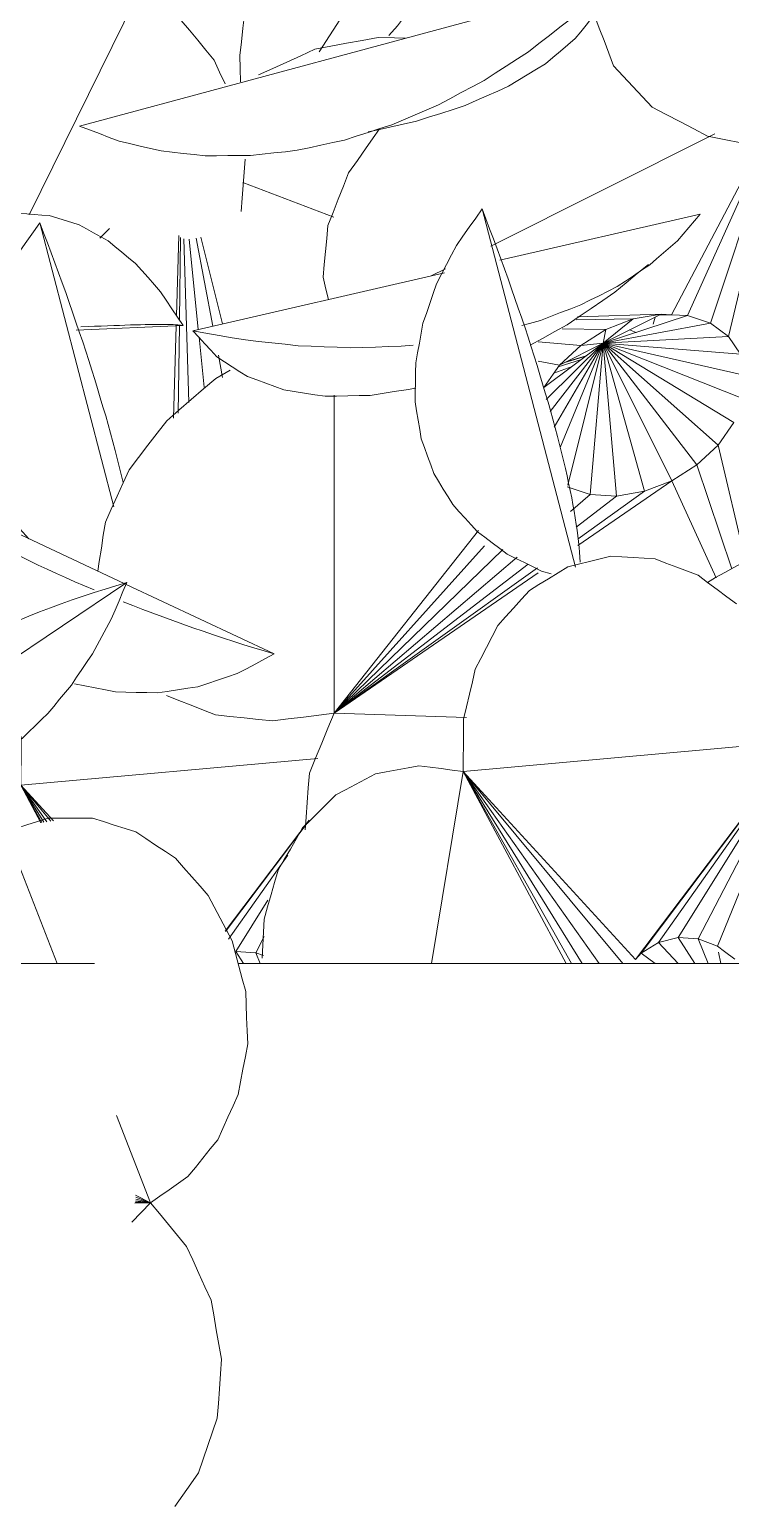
# Model space of a CAD drawing. Header units: metres. Extents: x -18.34 to -13.25, y -25.49 to -16.26.
# Drawn here: x -17.6024 to -17.5375, y -16.9615 to -16.8247 of the extents above; entities that cross this region are included whole.
import ezdxf

# ---------------------------------------------------------------- set-up
doc = ezdxf.new("R2010")
doc.units = ezdxf.units.M
for name, color, linetype, lineweight in [('Importações nas famílias', 7, 'Continuous', 5), ('Quadro estrutural', 7, 'Continuous', 5), ('Vegetação', 7, 'Continuous', 5)]:
    doc.layers.add(name, color=color, linetype=linetype, lineweight=lineweight)

# ---------------------------------------------------------------- blocks, each defined once
blk = doc.blocks.new('Planta_pergolado_12200 - plantas pergolado_skp_Component_12-V500-Pavimento 02 - Executivo')
at = {"layer": 'Importações nas famílias', "color": 9}
blk.add_line((-0.1016, 0.05079), (-0.09473, 0.02448), dxfattribs=at)
at = {"layer": 'Importações nas famílias', "color": 9, "flags": 128}
for points in [[(-0.10397, 0.04741), (-0.10338, 0.04826), (-0.10278, 0.0491), (-0.10219, 0.04995), (-0.1016, 0.05079)], [(-0.1016, 0.05079), (-0.10125, 0.04986), (-0.10089, 0.04894), (-0.10054, 0.04801), (-0.10019, 0.04708)], [(-0.10581, 0.04386), (-0.10535, 0.04475), (-0.10489, 0.04564), (-0.10443, 0.04653), (-0.10397, 0.04741)], [(-0.10019, 0.04708), (-0.09986, 0.04616), (-0.09952, 0.04524), (-0.09919, 0.04432), (-0.09886, 0.0434)], [(-0.10708, 0.0402), (-0.10676, 0.04111), (-0.10644, 0.04203), (-0.10613, 0.04294), (-0.10581, 0.04386)], [(-0.09886, 0.0434), (-0.09855, 0.0425), (-0.09824, 0.04159), (-0.09793, 0.04069), (-0.09762, 0.03978)], [(-0.10775, 0.03653), (-0.10758, 0.03745), (-0.10741, 0.03837), (-0.10724, 0.03928), (-0.10708, 0.0402)], [(-0.09762, 0.03978), (-0.09734, 0.0389), (-0.09706, 0.03803), (-0.09678, 0.03715), (-0.09649, 0.03627)], [(-0.1078, 0.03293), (-0.10778, 0.03383), (-0.10777, 0.03473), (-0.10776, 0.03563), (-0.10775, 0.03653)], [(-0.09649, 0.03627), (-0.09624, 0.03543), (-0.09599, 0.03458), (-0.09574, 0.03374), (-0.09549, 0.0329)], [(-0.10723, 0.02949), (-0.10737, 0.03035), (-0.10751, 0.03121), (-0.10766, 0.03207), (-0.1078, 0.03293)], [(-0.09549, 0.0329), (-0.09527, 0.0321), (-0.09505, 0.0313), (-0.09483, 0.03051), (-0.09461, 0.02971)], [(-0.10606, 0.02629), (-0.10635, 0.02709), (-0.10665, 0.02789), (-0.10694, 0.02869), (-0.10723, 0.02949)], [(-0.09461, 0.02971), (-0.09443, 0.02897), (-0.09424, 0.02822), (-0.09406, 0.02748), (-0.09388, 0.02674)], [(-0.10431, 0.0234), (-0.10475, 0.02412), (-0.10519, 0.02484), (-0.10562, 0.02557), (-0.10606, 0.02629)], [(-0.10261, 0.02152), (-0.10317, 0.02214), (-0.10374, 0.02277), (-0.10431, 0.0234)]]:
    blk.add_lwpolyline(points, dxfattribs=at)
blk = doc.blocks.new('Planta_pergolado_12200 - plantas pergolado_skp_Component_17-V501-Pavimento 02 - Executivo')
at = {"layer": 'Importações nas famílias', "color": 9}
for p, q in [((-0.07582, 0.00117), (-0.10334, -0.00131)), ((-0.10401, -0.00536), (-0.10334, -0.00131)), ((-0.10122, -0.00474), (-0.10334, -0.00131)), ((-0.10334, -0.00131), (-0.1014, -0.00476)), ((-0.10095, -0.00469), (-0.10334, -0.00131)), ((-0.10058, -0.00464), (-0.10334, -0.00131)), ((-0.10033, -0.0046), (-0.10334, -0.00131)), ((-0.10334, -0.00131), (-0.10149, -0.00478)), ((-0.07665, -0.00455), (-0.08441, -0.01481)), ((-0.07665, -0.00458), (-0.08439, -0.01487)), ((-0.07862, -0.00778), (-0.08412, -0.01557)), ((-0.08047, -0.01195), (-0.08344, -0.0167)), ((-0.0808, -0.01531), (-0.08158, -0.01682)), ((-0.08158, -0.01682), (-0.08344, -0.0167)), ((-0.08344, -0.0167), (-0.08272, -0.01783)), ((-0.08087, -0.01709), (-0.08158, -0.01682)), ((-0.08158, -0.01682), (-0.08117, -0.01783))]:
    blk.add_line(p, q, dxfattribs=at)
at = {"layer": 'Importações nas famílias', "color": 9, "flags": 128}
for points in [[(-0.10332, 0.00321), (-0.10332, 0.00232), (-0.10333, 0.00111), (-0.10334, -0.0001), (-0.10334, -0.00131)], [(-0.10334, -0.00131), (-0.10437, -0.00118), (-0.1054, -0.00105), (-0.10552, -0.00104)]]:
    blk.add_lwpolyline(points, dxfattribs=at)
blk = doc.blocks.new('Planta_pergolado_12200 - plantas pergolado_skp_Component_16-V502-Pavimento 02 - Executivo')
for name in ['Planta_pergolado_12200 - plantas pergolado_skp_Component_12-V500-Pavimento 02 - Executivo', 'Planta_pergolado_12200 - plantas pergolado_skp_Component_17-V501-Pavimento 02 - Executivo']:
    blk.add_blockref(name, (0, 0))
blk = doc.blocks.new('Planta_pergolado_12200 - plantas pergolado_skp_Component_12-V514-Pavimento 02 - Executivo')
at = {"layer": 'Importações nas famílias', "color": 9}
for p, q in [((-0.09352, 0.01748), (-0.11023, 0.00623)), ((-0.11339, 0.00908), (-0.11264, 0.00955)), ((-0.10572, 0.00113), (-0.10639, 0.00074))]:
    blk.add_line(p, q, dxfattribs=at)
at = {"layer": 'Importações nas famílias', "color": 9, "flags": 128}
for points in [[(-0.09759, 0.01622), (-0.09657, 0.01654), (-0.09555, 0.01685), (-0.09454, 0.01717), (-0.09352, 0.01748)], [(-0.09352, 0.01748), (-0.09389, 0.01663), (-0.09425, 0.01577), (-0.09462, 0.01492), (-0.09499, 0.01407)], [(-0.10162, 0.01477), (-0.10061, 0.01513), (-0.0996, 0.01549), (-0.0986, 0.01586), (-0.09759, 0.01622)], [(-0.10554, 0.01314), (-0.10456, 0.01355), (-0.10358, 0.01395), (-0.1026, 0.01436), (-0.10162, 0.01477)], [(-0.09499, 0.01407), (-0.09542, 0.01327), (-0.09585, 0.01247), (-0.09628, 0.01168), (-0.09671, 0.01088)], [(-0.10924, 0.01139), (-0.10831, 0.01183), (-0.10739, 0.01227), (-0.10646, 0.0127), (-0.10554, 0.01314)], [(-0.11264, 0.00955), (-0.11179, 0.01001), (-0.11094, 0.01047), (-0.11009, 0.01093), (-0.10924, 0.01139)], [(-0.09671, 0.01088), (-0.0972, 0.01015), (-0.09769, 0.00942), (-0.09818, 0.00869), (-0.09867, 0.00797)], [(-0.09867, 0.00797), (-0.09922, 0.00731), (-0.09976, 0.00666), (-0.1003, 0.006), (-0.10084, 0.00535)], [(-0.10084, 0.00535), (-0.10143, 0.00478), (-0.10202, 0.00421), (-0.10261, 0.00364), (-0.1032, 0.00306)], [(-0.1032, 0.00306), (-0.10383, 0.00258), (-0.10446, 0.0021), (-0.10509, 0.00162), (-0.10572, 0.00113)]]:
    blk.add_lwpolyline(points, dxfattribs=at)
blk = doc.blocks.new('Planta_pergolado_12200 - plantas pergolado_skp_Component_17-V515-Pavimento 02 - Executivo')
at = {"layer": 'Importações nas famílias', "color": 9}
for p, q in [((-0.10474, -0.0056), (-0.09997, -0.01783)), ((-0.09449, -0.03189), (-0.09134, -0.03998)), ((-0.09272, -0.03928), (-0.09134, -0.03998)), ((-0.0927, -0.03947), (-0.09134, -0.03998)), ((-0.09134, -0.03998), (-0.0927, -0.03965)), ((-0.09306, -0.04178), (-0.09134, -0.03998)), ((-0.09134, -0.03998), (-0.09278, -0.04001)), ((-0.09275, -0.03998), (-0.09134, -0.03998)), ((-0.09272, -0.03991), (-0.09134, -0.03998)), ((-0.09134, -0.03998), (-0.09271, -0.0398))]:
    blk.add_line(p, q, dxfattribs=at)
at = {"layer": 'Importações nas famílias', "color": 9, "flags": 128}
for points in [[(-0.10082, -0.00435), (-0.1018, -0.00466), (-0.10278, -0.00497), (-0.10376, -0.00528), (-0.10474, -0.0056)], [(-0.09671, -0.00436), (-0.09773, -0.00436), (-0.09876, -0.00436), (-0.09979, -0.00435), (-0.10082, -0.00435)], [(-0.09269, -0.00563), (-0.09369, -0.00532), (-0.0947, -0.005), (-0.0957, -0.00468), (-0.09671, -0.00436)], [(-0.08903, -0.00807), (-0.08994, -0.00746), (-0.09086, -0.00685), (-0.09177, -0.00624), (-0.09269, -0.00563)], [(-0.08599, -0.01151), (-0.08675, -0.01065), (-0.08751, -0.00979), (-0.08827, -0.00893), (-0.08903, -0.00807)], [(-0.08377, -0.01572), (-0.08433, -0.01467), (-0.08488, -0.01361), (-0.08544, -0.01256), (-0.08599, -0.01151)], [(-0.08252, -0.02041), (-0.08283, -0.01924), (-0.08315, -0.01806), (-0.08346, -0.01689), (-0.08377, -0.01572)], [(-0.08233, -0.02526), (-0.08238, -0.02405), (-0.08243, -0.02283), (-0.08248, -0.02162), (-0.08252, -0.02041)], [(-0.08321, -0.02994), (-0.08299, -0.02877), (-0.08277, -0.0276), (-0.08255, -0.02643), (-0.08233, -0.02526)], [(-0.0851, -0.03414), (-0.08463, -0.03309), (-0.08416, -0.03204), (-0.08369, -0.03099), (-0.08321, -0.02994)], [(-0.08787, -0.03756), (-0.08718, -0.03671), (-0.08649, -0.03585), (-0.0858, -0.03499), (-0.0851, -0.03414)], [(-0.09134, -0.03998), (-0.09047, -0.03937), (-0.08961, -0.03877), (-0.08874, -0.03817), (-0.08787, -0.03756)], [(-0.08799, -0.04404), (-0.08883, -0.04302), (-0.08966, -0.04201), (-0.0905, -0.04099), (-0.09134, -0.03998)], [(-0.08573, -0.04901), (-0.08629, -0.04777), (-0.08686, -0.04652), (-0.08742, -0.04528), (-0.08799, -0.04404)], [(-0.08475, -0.05447), (-0.085, -0.0531), (-0.08524, -0.05174), (-0.08548, -0.05037), (-0.08573, -0.04901)], [(-0.08515, -0.05995), (-0.08505, -0.05858), (-0.08495, -0.05721), (-0.08485, -0.05584), (-0.08475, -0.05447)], [(-0.08688, -0.06499), (-0.08645, -0.06373), (-0.08601, -0.06247), (-0.08558, -0.06121), (-0.08515, -0.05995)], [(-0.08907, -0.06811), (-0.08834, -0.06707), (-0.08761, -0.06603), (-0.08688, -0.06499)]]:
    blk.add_lwpolyline(points, dxfattribs=at)
blk = doc.blocks.new('Planta_pergolado_12200 - plantas pergolado_skp_Component_16-V516-Pavimento 02 - Executivo')
for name in ['Planta_pergolado_12200 - plantas pergolado_skp_Component_12-V514-Pavimento 02 - Executivo', 'Planta_pergolado_12200 - plantas pergolado_skp_Component_17-V515-Pavimento 02 - Executivo']:
    blk.add_blockref(name, (0, 0))
blk = doc.blocks.new('Planta_pergolado_12200 - plantas pergolado_skp_Component_12-V522-Pavimento 02 - Executivo')
at = {"layer": 'Importações nas famílias', "color": 9}
for p, q in [((-0.11709, 0.02833), (-0.09372, 0.01735)), ((-0.0936, 0.01729), (-0.07989, 0.01085))]:
    blk.add_line(p, q, dxfattribs=at)
at = {"layer": 'Importações nas famílias', "color": 9, "flags": 128}
for points in [[(-0.11575, 0.02427), (-0.11608, 0.02528), (-0.11642, 0.0263), (-0.11676, 0.02731), (-0.11709, 0.02833)], [(-0.11709, 0.02833), (-0.11664, 0.02796), (-0.11619, 0.0276), (-0.11574, 0.02724), (-0.11529, 0.02687)], [(-0.11529, 0.02687), (-0.11476, 0.0265), (-0.11423, 0.02612), (-0.11369, 0.02574), (-0.11316, 0.02536)], [(-0.11316, 0.02536), (-0.11254, 0.02497), (-0.11193, 0.02459), (-0.11132, 0.0242), (-0.11071, 0.02381)], [(-0.11387, 0.02046), (-0.11434, 0.02141), (-0.11481, 0.02236), (-0.11528, 0.02332), (-0.11575, 0.02427)], [(-0.11071, 0.02381), (-0.11002, 0.02342), (-0.10934, 0.02302), (-0.10865, 0.02263), (-0.10797, 0.02224)], [(-0.10797, 0.02224), (-0.10722, 0.02184), (-0.10647, 0.02144), (-0.10572, 0.02105), (-0.10497, 0.02065)], [(-0.10497, 0.02065), (-0.10417, 0.02026), (-0.10336, 0.01987), (-0.10256, 0.01948), (-0.10175, 0.01908)], [(-0.11149, 0.017), (-0.11209, 0.01787), (-0.11268, 0.01873), (-0.11327, 0.0196), (-0.11387, 0.02046)], [(-0.10175, 0.01908), (-0.1009, 0.0187), (-0.10005, 0.01831), (-0.0992, 0.01793), (-0.09835, 0.01754)], [(-0.10869, 0.01397), (-0.10939, 0.01473), (-0.11009, 0.01548), (-0.11079, 0.01624), (-0.11149, 0.017)], [(-0.09835, 0.01754), (-0.09746, 0.01717), (-0.09657, 0.0168)], [(-0.09388, 0.01569), (-0.09296, 0.01533), (-0.09205, 0.01497), (-0.09113, 0.01462)], [(-0.10711, 0.0127), (-0.1079, 0.01333), (-0.10869, 0.01397)], [(-0.09113, 0.01462), (-0.0902, 0.01428), (-0.08926, 0.01394), (-0.08833, 0.0136), (-0.0874, 0.01326)], [(-0.0874, 0.01326), (-0.08646, 0.01295), (-0.08551, 0.01263), (-0.08457, 0.01232), (-0.08363, 0.012)], [(-0.08363, 0.012), (-0.0827, 0.01171), (-0.08176, 0.01143), (-0.08082, 0.01114), (-0.07989, 0.01085)], [(-0.07989, 0.01085), (-0.08074, 0.01039), (-0.08159, 0.00994), (-0.08245, 0.00948), (-0.0833, 0.00903)], [(-0.0833, 0.00903), (-0.08421, 0.00872), (-0.08512, 0.00842), (-0.08604, 0.00812), (-0.08695, 0.00782)], [(-0.09457, 0.00734), (-0.09552, 0.00752), (-0.09647, 0.00771), (-0.09743, 0.00789), (-0.09838, 0.00808)], [(-0.09073, 0.00725), (-0.09169, 0.00727), (-0.09265, 0.00729), (-0.09361, 0.00731), (-0.09457, 0.00734)], [(-0.08695, 0.00782), (-0.08789, 0.00768), (-0.08884, 0.00753), (-0.08979, 0.00739), (-0.09073, 0.00725)]]:
    blk.add_lwpolyline(points, dxfattribs=at)
blk = doc.blocks.new('Planta_pergolado_12200 - plantas pergolado_skp_Component_12-V513-Pavimento 02 - Executivo')
at = {"layer": 'Importações nas famílias', "color": 9}
for p, q in [((-0.13427, 0.04369), (-0.1256, 0.01049)), ((-0.12787, 0.00987), (-0.12875, 0.01013))]:
    blk.add_line(p, q, dxfattribs=at)
at = {"layer": 'Importações nas famílias', "color": 9, "flags": 128}
for points in [[(-0.13664, 0.04031), (-0.13605, 0.04116), (-0.13546, 0.042), (-0.13486, 0.04284), (-0.13427, 0.04369)], [(-0.13427, 0.04369), (-0.13392, 0.04276), (-0.13357, 0.04183), (-0.13321, 0.04091), (-0.13286, 0.03998)], [(-0.13848, 0.03675), (-0.13802, 0.03764), (-0.13756, 0.03853), (-0.1371, 0.03942), (-0.13664, 0.04031)], [(-0.13286, 0.03998), (-0.13253, 0.03906), (-0.1322, 0.03814), (-0.13186, 0.03722), (-0.13153, 0.0363)], [(-0.13975, 0.0331), (-0.13943, 0.03401), (-0.13912, 0.03493), (-0.1388, 0.03584), (-0.13848, 0.03675)], [(-0.13153, 0.0363), (-0.13122, 0.03539), (-0.13091, 0.03449), (-0.1306, 0.03358), (-0.13029, 0.03268)], [(-0.14042, 0.02943), (-0.14025, 0.03035), (-0.14008, 0.03126), (-0.13992, 0.03218), (-0.13975, 0.0331)], [(-0.13029, 0.03268), (-0.13001, 0.0318), (-0.12973, 0.03092), (-0.12945, 0.03004), (-0.12917, 0.02917)], [(-0.14047, 0.02583), (-0.14046, 0.02673), (-0.14044, 0.02763), (-0.14043, 0.02853), (-0.14042, 0.02943)], [(-0.12917, 0.02917), (-0.12891, 0.02832), (-0.12866, 0.02748), (-0.12841, 0.02664), (-0.12816, 0.0258)], [(-0.1399, 0.02239), (-0.14005, 0.02325), (-0.14019, 0.02411), (-0.14033, 0.02497), (-0.14047, 0.02583)], [(-0.12816, 0.0258), (-0.12794, 0.025), (-0.12772, 0.0242), (-0.1275, 0.0234), (-0.12728, 0.02261)], [(-0.13873, 0.01919), (-0.13903, 0.01999), (-0.13932, 0.02079), (-0.13961, 0.02159), (-0.1399, 0.02239)], [(-0.12728, 0.02261), (-0.1271, 0.02186), (-0.12692, 0.02112), (-0.12673, 0.02038), (-0.12655, 0.01964)], [(-0.13699, 0.0163), (-0.13742, 0.01702), (-0.13786, 0.01774), (-0.1383, 0.01846), (-0.13873, 0.01919)], [(-0.12655, 0.01964), (-0.1264, 0.01895), (-0.12626, 0.01827), (-0.12611, 0.01759), (-0.12596, 0.01691)], [(-0.12596, 0.01691), (-0.12586, 0.0163), (-0.12575, 0.01569), (-0.12564, 0.01508), (-0.12554, 0.01447)], [(-0.1347, 0.01379), (-0.13527, 0.01441), (-0.13584, 0.01504), (-0.13642, 0.01567), (-0.13699, 0.0163)], [(-0.13194, 0.01172), (-0.13263, 0.01223), (-0.13332, 0.01275), (-0.13401, 0.01327), (-0.1347, 0.01379)], [(-0.12554, 0.01447), (-0.12547, 0.01394), (-0.1254, 0.0134), (-0.12534, 0.01287), (-0.12527, 0.01233)], [(-0.12527, 0.01233), (-0.12524, 0.01188), (-0.12522, 0.01143), (-0.12519, 0.01098)], [(-0.12875, 0.01013), (-0.12955, 0.01053), (-0.13035, 0.01092), (-0.13114, 0.01132), (-0.13194, 0.01172)]]:
    blk.add_lwpolyline(points, dxfattribs=at)
blk = doc.blocks.new('Planta_pergolado_12200 - plantas pergolado_skp_Component_17-V524-Pavimento 02 - Executivo')
at = {"layer": 'Importações nas famílias', "color": 9}
for p, q in [((-0.03109, 0.00279), (-0.06236, -0.00003)), ((-0.03109, 0.00279), (-0.0464, -0.01744)), ((-0.03109, 0.00279), (-0.04587, -0.01685)), ((-0.03109, 0.00279), (-0.04426, -0.01586)), ((-0.03109, 0.00279), (-0.04246, -0.01541)), ((-0.03109, 0.00279), (-0.0406, -0.01553)), ((-0.03109, 0.00279), (-0.03882, -0.01622)), ((-0.06529, -0.01783), (-0.06236, -0.00003)), ((-0.05134, -0.01783), (-0.06236, -0.00003)), ((-0.06236, -0.00003), (-0.05233, -0.01783)), ((-0.04976, -0.01783), (-0.06236, -0.00003)), ((-0.04759, -0.01783), (-0.06236, -0.00003)), ((-0.0464, -0.01744), (-0.06236, -0.00003)), ((-0.06236, -0.00003), (-0.05283, -0.01783)), ((-0.04426, -0.01586), (-0.04587, -0.01685)), ((-0.04246, -0.01541), (-0.04426, -0.01586)), ((-0.04244, -0.01783), (-0.04426, -0.01586)), ((-0.0406, -0.01553), (-0.04246, -0.01541)), ((-0.04246, -0.01541), (-0.04092, -0.01783)), ((-0.03882, -0.01622), (-0.0406, -0.01553)), ((-0.0406, -0.01553), (-0.03967, -0.01783)), ((-0.03817, -0.0167), (-0.03882, -0.01622)), ((-0.04587, -0.01685), (-0.0464, -0.01744)), ((-0.04587, -0.01685), (-0.04458, -0.01783)), ((-0.03851, -0.01783), (-0.03871, -0.01677)), ((-0.03721, -0.01741), (-0.03817, -0.0167))]:
    blk.add_line(p, q, dxfattribs=at)
at = {"layer": 'Importações nas famílias', "color": 9, "flags": 128}
for points in [[(-0.04869, 0.01992), (-0.04968, 0.01967), (-0.05068, 0.01942), (-0.05167, 0.01917), (-0.05267, 0.01892)], [(-0.04457, 0.01965), (-0.0456, 0.01972), (-0.04663, 0.01978), (-0.04766, 0.01985), (-0.04869, 0.01992)], [(-0.0406, 0.01814), (-0.0416, 0.01852), (-0.04259, 0.01889), (-0.04358, 0.01927), (-0.04457, 0.01965)], [(-0.05267, 0.01892), (-0.05356, 0.01837), (-0.05445, 0.01782), (-0.05535, 0.01728), (-0.05624, 0.01673)], [(-0.03705, 0.01549), (-0.03794, 0.01615), (-0.03883, 0.01681), (-0.03972, 0.01748), (-0.0406, 0.01814)], [(-0.05624, 0.01673), (-0.05697, 0.01592), (-0.05771, 0.01511), (-0.05844, 0.0143), (-0.05917, 0.01349)], [(-0.05917, 0.01349), (-0.05969, 0.01248), (-0.06021, 0.01146), (-0.06073, 0.01044), (-0.06125, 0.00943)], [(-0.06125, 0.00943), (-0.06152, 0.00828), (-0.06179, 0.00712), (-0.06207, 0.00597), (-0.06234, 0.00482)], [(-0.06234, 0.00482), (-0.06234, 0.00361), (-0.06235, 0.0024), (-0.06236, 0.00118), (-0.06236, -0.00003)], [(-0.06647, 0.00049), (-0.06748, 0.00031), (-0.06849, 0.00012), (-0.06949, -0.00007), (-0.0705, -0.00025)], [(-0.06236, -0.00003), (-0.06339, 0.0001), (-0.06442, 0.00023), (-0.06544, 0.00036), (-0.06647, 0.00049)], [(-0.0705, -0.00025), (-0.07142, -0.00074), (-0.07234, -0.00123), (-0.07326, -0.00172), (-0.07418, -0.00221)], [(-0.07418, -0.00221), (-0.07495, -0.00298), (-0.07572, -0.00374), (-0.07648, -0.0045), (-0.07725, -0.00526)], [(-0.07725, -0.00526), (-0.07782, -0.00624), (-0.07838, -0.00722), (-0.07895, -0.0082), (-0.07951, -0.00918)], [(-0.07951, -0.00918), (-0.07984, -0.01031), (-0.08016, -0.01144), (-0.08049, -0.01257), (-0.08081, -0.0137)], [(-0.08081, -0.0137), (-0.08087, -0.01491), (-0.08093, -0.01611), (-0.08099, -0.01732)]]:
    blk.add_lwpolyline(points, dxfattribs=at)
blk = doc.blocks.new('Planta_pergolado_12200 - plantas pergolado_skp_Component_16-V525-Pavimento 02 - Executivo')
for name, p in [('Planta_pergolado_12200 - plantas pergolado_skp_Component_12-V513-Pavimento 02 - Executivo', (0.07365, 0.00839)), ('Planta_pergolado_12200 - plantas pergolado_skp_Component_12-V522-Pavimento 02 - Executivo', (0, 0)), ('Planta_pergolado_12200 - plantas pergolado_skp_Component_12-V514-Pavimento 02 - Executivo', (0.07365, 0.00839)), ('Planta_pergolado_12200 - plantas pergolado_skp_Component_17-V524-Pavimento 02 - Executivo', (0, 0))]:
    blk.add_blockref(name, p)
blk = doc.blocks.new('Planta_pergolado_12200 - plantas pergolado_skp_-3067456-Pavimento 02 - Executivo')
for name in ['Planta_pergolado_12200 - plantas pergolado_skp_Component_16-V525-Pavimento 02 - Executivo', 'Planta_pergolado_12200 - plantas pergolado_skp_Component_16-V502-Pavimento 02 - Executivo', 'Planta_pergolado_12200 - plantas pergolado_skp_Component_16-V516-Pavimento 02 - Executivo']:
    blk.add_blockref(name, (0, 0))
blk = doc.blocks.new('Planta_pergolado_12200 - plantas pergolado_skp_Component_12-V547-Pavimento 02 - Executivo')
at = {"layer": 'Importações nas famílias', "color": 9}
for p, q in [((-0.10418, 0.05156), (-0.10349, 0.05167)), ((-0.08832, 0.04127), (-0.09821, 0.04085)), ((-0.09712, 0.04118), (-0.0978, 0.04115)), ((-0.11508, 0.04012), (-0.11704, 0.04003))]:
    blk.add_line(p, q, dxfattribs=at)
at = {"layer": 'Importações nas famílias', "color": 9, "flags": 128}
for points in [[(-0.10349, 0.05167), (-0.1028, 0.05162), (-0.1021, 0.05156), (-0.10141, 0.05151), (-0.10071, 0.05146)], [(-0.10071, 0.05146), (-0.10002, 0.05124), (-0.09933, 0.05103), (-0.09864, 0.05081), (-0.09795, 0.0506)], [(-0.09795, 0.0506), (-0.09728, 0.05023), (-0.09661, 0.04985), (-0.09594, 0.04948), (-0.09527, 0.04911)], [(-0.09527, 0.04911), (-0.09463, 0.04859), (-0.094, 0.04807), (-0.09336, 0.04755), (-0.09273, 0.04702)], [(-0.09273, 0.04702), (-0.09215, 0.04637), (-0.09156, 0.04571), (-0.09098, 0.04505), (-0.0904, 0.04439)], [(-0.0904, 0.04439), (-0.08988, 0.04361), (-0.08936, 0.04283), (-0.08884, 0.04205), (-0.08832, 0.04127)], [(-0.11704, 0.04003), (-0.11664, 0.04085), (-0.11624, 0.04167), (-0.11584, 0.04249)], [(-0.09472, 0.04128), (-0.09532, 0.04125), (-0.09592, 0.04123), (-0.09652, 0.04121), (-0.09712, 0.04118)], [(-0.09267, 0.04134), (-0.09319, 0.04133), (-0.0937, 0.04131), (-0.09421, 0.04129), (-0.09472, 0.04128)], [(-0.09099, 0.04137), (-0.09141, 0.04137), (-0.09183, 0.04136), (-0.09225, 0.04135), (-0.09267, 0.04134)], [(-0.0897, 0.04137), (-0.09002, 0.04137), (-0.09034, 0.04137), (-0.09067, 0.04137), (-0.09099, 0.04137)], [(-0.0888, 0.04134), (-0.08903, 0.04135), (-0.08925, 0.04136), (-0.08947, 0.04136), (-0.0897, 0.04137)], [(-0.08832, 0.04127), (-0.08844, 0.04129), (-0.08856, 0.04131), (-0.08868, 0.04132), (-0.0888, 0.04134)], [(-0.11514, 0.04016), (-0.11609, 0.04009), (-0.11704, 0.04003)]]:
    blk.add_lwpolyline(points, dxfattribs=at)
blk = doc.blocks.new('Planta_pergolado_12200 - plantas pergolado_skp_Component_16-V551-Pavimento 02 - Executivo')
blk.add_blockref('Planta_pergolado_12200 - plantas pergolado_skp_Component_12-V547-Pavimento 02 - Executivo', (0, 0))
blk = doc.blocks.new('Planta_pergolado_12200 - plantas pergolado_skp_Component_17-V590-Pavimento 02 - Executivo')
at = {"layer": 'Importações nas famílias', "color": 9}
blk.add_line((-0.09236, 0.07228), (-0.10257, 0.05154), dxfattribs=at)
at = {"layer": 'Importações nas famílias', "color": 9, "flags": 128}
for points in [[(-0.08544, 0.06586), (-0.0862, 0.06678), (-0.08696, 0.0677), (-0.08773, 0.06862), (-0.08849, 0.06954)], [(-0.08443, 0.06367), (-0.08493, 0.06476), (-0.08544, 0.06586)], [(-0.08294, 0.05184), (-0.08285, 0.05306), (-0.08276, 0.05427), (-0.08266, 0.05548), (-0.08257, 0.0567)]]:
    blk.add_lwpolyline(points, dxfattribs=at)
blk = doc.blocks.new('Planta_pergolado_12200 - plantas pergolado_skp_Component_16-V591-Pavimento 02 - Executivo')
blk.add_blockref('Planta_pergolado_12200 - plantas pergolado_skp_Component_17-V590-Pavimento 02 - Executivo', (0, 0))
blk = doc.blocks.new('Planta_pergolado_12200 - plantas pergolado_skp_-3067458-Pavimento 02 - Executivo')
for name in ['Planta_pergolado_12200 - plantas pergolado_skp_Component_16-V591-Pavimento 02 - Executivo', 'Planta_pergolado_12200 - plantas pergolado_skp_Component_16-V551-Pavimento 02 - Executivo']:
    blk.add_blockref(name, (0, 0))
blk = doc.blocks.new('Planta_pergolado_12200 - plantas pergolado_skp_Component_17-V932-Pavimento 02 - Executivo')
at = {"layer": 'Importações nas famílias', "color": 9, "flags": 128}
for points in [[(-0.04844, 0.06533), (-0.04888, 0.0665), (-0.04932, 0.06767), (-0.04976, 0.06883), (-0.0502, 0.07)], [(-0.04485, 0.0615), (-0.04575, 0.06246), (-0.04664, 0.06341), (-0.04754, 0.06437), (-0.04844, 0.06533)], [(-0.03973, 0.05883), (-0.04101, 0.0595), (-0.04229, 0.06017), (-0.04357, 0.06083), (-0.04485, 0.0615)], [(-0.03353, 0.05757), (-0.03508, 0.05788), (-0.03663, 0.0582), (-0.03818, 0.05852), (-0.03973, 0.05883)]]:
    blk.add_lwpolyline(points, dxfattribs=at)
blk = doc.blocks.new('Planta_pergolado_12200 - plantas pergolado_skp_Component_16-V933-Pavimento 02 - Executivo')
blk.add_blockref('Planta_pergolado_12200 - plantas pergolado_skp_Component_17-V932-Pavimento 02 - Executivo', (0, 0))
blk = doc.blocks.new('Planta_pergolado_12200 - plantas pergolado_skp_-V955-Pavimento 02 - Executivo')
blk.add_blockref('Planta_pergolado_12200 - plantas pergolado_skp_Component_16-V933-Pavimento 02 - Executivo', (0, 0))
blk = doc.blocks.new('Planta_pergolado_12200 - plantas pergolado_skp_-3067464-Pavimento 02 - Executivo')
blk.add_blockref('Planta_pergolado_12200 - plantas pergolado_skp_-V955-Pavimento 02 - Executivo', (0, 0))
blk = doc.blocks.new('Planta_pergolado_12200 - plantas pergolado_skp_-3067465-Pavimento 02 - Executivo')
for name in ['Planta_pergolado_12200 - plantas pergolado_skp_-3067464-Pavimento 02 - Executivo', 'Planta_pergolado_12200 - plantas pergolado_skp_-3067458-Pavimento 02 - Executivo', 'Planta_pergolado_12200 - plantas pergolado_skp_-3067456-Pavimento 02 - Executivo']:
    blk.add_blockref(name, (0, 0))
blk = doc.blocks.new('Planta_pergolado_12200 - plantas pergolado_skp_Component_12-V1045-Pavimento 02 - Executivo')
at = {"layer": 'Importações nas famílias', "color": 9}
for p, q in [((-0.06121, 0.1003), (-0.06042, 0.10066)), ((-0.06087, 0.08971), (-0.07572, 0.06662)), ((-0.06846, 0.06905), (-0.06927, 0.06815))]:
    blk.add_line(p, q, dxfattribs=at)
at = {"layer": 'Importações nas famílias', "color": 9, "flags": 128}
for points in [[(-0.06562, 0.09754), (-0.06452, 0.09823), (-0.06341, 0.09892), (-0.06231, 0.09961), (-0.06121, 0.1003)], [(-0.06972, 0.09417), (-0.0687, 0.09502), (-0.06767, 0.09586), (-0.06665, 0.0967), (-0.06562, 0.09754)], [(-0.07341, 0.09027), (-0.07249, 0.09125), (-0.07157, 0.09222), (-0.07064, 0.0932), (-0.06972, 0.09417)], [(-0.0766, 0.08593), (-0.0758, 0.08702), (-0.075, 0.0881), (-0.07421, 0.08919), (-0.07341, 0.09027)], [(-0.07921, 0.08125), (-0.07856, 0.08242), (-0.0779, 0.08359), (-0.07725, 0.08476), (-0.0766, 0.08593)], [(-0.05834, 0.08458), (-0.05891, 0.08348), (-0.05948, 0.08237), (-0.06005, 0.08127)], [(-0.08119, 0.07634), (-0.08069, 0.07757), (-0.0802, 0.0788), (-0.0797, 0.08002), (-0.07921, 0.08125)], [(-0.06005, 0.08127), (-0.06069, 0.0802), (-0.06133, 0.07913), (-0.06198, 0.07806), (-0.06262, 0.07699)], [(-0.06262, 0.07699), (-0.06332, 0.07597), (-0.06402, 0.07495), (-0.06473, 0.07393), (-0.06543, 0.0729)], [(-0.08248, 0.07132), (-0.08216, 0.07258), (-0.08184, 0.07383), (-0.08151, 0.07509), (-0.08119, 0.07634)], [(-0.06543, 0.0729), (-0.06619, 0.07194), (-0.06695, 0.07097), (-0.0677, 0.07001), (-0.06846, 0.06905)], [(-0.08307, 0.0663), (-0.08292, 0.06756), (-0.08278, 0.06881), (-0.08263, 0.07007), (-0.08248, 0.07132)], [(-0.083, 0.06385), (-0.08303, 0.06508), (-0.08307, 0.0663)]]:
    blk.add_lwpolyline(points, dxfattribs=at)
blk = doc.blocks.new('Planta_pergolado_12200 - plantas pergolado_skp_Component_17-V1047-Pavimento 02 - Executivo')
at = {"layer": 'Importações nas famílias', "color": 9}
for p, q in [((-0.07435, 0.05131), (-0.08277, 0.05452)), ((-0.09603, 0.04938), (-0.09512, 0.05027)), ((-0.0887, 0.0496), (-0.08892, 0.04218)), ((-0.08857, 0.04944), (-0.08866, 0.04178)), ((-0.08777, 0.03415), (-0.08825, 0.04932)), ((-0.08691, 0.04091), (-0.08774, 0.04929)), ((-0.08556, 0.04122), (-0.0871, 0.04937)), ((-0.08468, 0.04142), (-0.08668, 0.04947)), ((-0.08895, 0.04126), (-0.08921, 0.03268)), ((-0.08866, 0.04127), (-0.08876, 0.03316)), ((-0.04478, 0.0414), (-0.04458, 0.04205)), ((-0.08637, 0.03557), (-0.08683, 0.04019)), ((-0.04635, 0.04064), (-0.04695, 0.04087)), ((-0.08466, 0.03647), (-0.08505, 0.03854)), ((-0.05102, 0.03843), (-0.05294, 0.03786)), ((-0.05098, 0.03846), (-0.05282, 0.03792)), ((-0.05227, 0.03749), (-0.05397, 0.03685)), ((-0.05141, 0.03814), (-0.05356, 0.03745))]:
    blk.add_line(p, q, dxfattribs=at)
at = {"layer": 'Importações nas famílias', "color": 9, "flags": 128}
for points in [[(-0.07026, 0.06797), (-0.07172, 0.06769), (-0.07318, 0.06742), (-0.07464, 0.06714), (-0.0761, 0.06686)], [(-0.06772, 0.06788), (-0.06874, 0.06792), (-0.07026, 0.06797)], [(-0.0761, 0.06686), (-0.07741, 0.06627), (-0.07871, 0.06567), (-0.08001, 0.06508), (-0.08132, 0.06449)]]:
    blk.add_lwpolyline(points, dxfattribs=at)
blk = doc.blocks.new('Planta_pergolado_12200 - plantas pergolado_skp_Component_16-V1048-Pavimento 02 - Executivo')
for name in ['Planta_pergolado_12200 - plantas pergolado_skp_Component_12-V1045-Pavimento 02 - Executivo', 'Planta_pergolado_12200 - plantas pergolado_skp_Component_17-V1047-Pavimento 02 - Executivo']:
    blk.add_blockref(name, (0, 0))
blk = doc.blocks.new('Planta_pergolado_12200 - plantas pergolado_skp_-V1064-Pavimento 02 - Executivo')
blk.add_blockref('Planta_pergolado_12200 - plantas pergolado_skp_Component_16-V1048-Pavimento 02 - Executivo', (0, 0))
blk = doc.blocks.new('Planta_pergolado_12200 - plantas pergolado_skp_-3067414-Pavimento 02 - Executivo')
blk.add_blockref('Planta_pergolado_12200 - plantas pergolado_skp_-V1064-Pavimento 02 - Executivo', (0, 0))
blk = doc.blocks.new('Planta_pergolado_12200 - plantas pergolado_skp_Component_12-V1238-Pavimento 02 - Executivo')
at = {"layer": 'Importações nas famílias', "color": 9}
for p, q in [((-0.05896, 0.04733), (-0.0404, 0.05159)), ((-0.08743, 0.04079), (-0.06411, 0.04615)), ((-0.06812, 0.03935), (-0.06699, 0.03947))]:
    blk.add_line(p, q, dxfattribs=at)
at = {"layer": 'Importações nas famílias', "color": 9, "flags": 128}
for points in [[(-0.04252, 0.04913), (-0.04199, 0.04975), (-0.04146, 0.05036), (-0.04093, 0.05098), (-0.0404, 0.05159)], [(-0.04509, 0.04689), (-0.04445, 0.04745), (-0.04381, 0.04801), (-0.04316, 0.04857), (-0.04252, 0.04913)], [(-0.04521, 0.04694), (-0.04625, 0.04608), (-0.04728, 0.04522), (-0.04832, 0.04436)], [(-0.04809, 0.0449), (-0.04734, 0.0454), (-0.04659, 0.04589), (-0.04584, 0.04639), (-0.04509, 0.04689)], [(-0.04832, 0.04436), (-0.04942, 0.0436), (-0.05052, 0.04285), (-0.05163, 0.0421), (-0.05273, 0.04134)], [(-0.05147, 0.04318), (-0.05063, 0.04361), (-0.04978, 0.04404), (-0.04893, 0.04447), (-0.04809, 0.0449)], [(-0.05521, 0.04175), (-0.05428, 0.04211), (-0.05334, 0.04247), (-0.05241, 0.04282), (-0.05147, 0.04318)], [(-0.05695, 0.04127), (-0.05623, 0.04147), (-0.05521, 0.04175)], [(-0.05273, 0.04134), (-0.05387, 0.04071), (-0.05502, 0.04008), (-0.05616, 0.03945)], [(-0.08518, 0.03838), (-0.08574, 0.03898), (-0.08631, 0.03959), (-0.08687, 0.04019), (-0.08743, 0.04079)], [(-0.08743, 0.04079), (-0.08621, 0.04058), (-0.08498, 0.04036), (-0.08376, 0.04015), (-0.08254, 0.03994)], [(-0.08254, 0.03994), (-0.08132, 0.0398), (-0.08009, 0.03967), (-0.07887, 0.03954), (-0.07765, 0.03941)], [(-0.08234, 0.03654), (-0.08305, 0.037), (-0.08376, 0.03746), (-0.08447, 0.03792), (-0.08518, 0.03838)], [(-0.07765, 0.03941), (-0.07645, 0.03936), (-0.07524, 0.03931), (-0.07403, 0.03926), (-0.07283, 0.03921)], [(-0.07283, 0.03921), (-0.07165, 0.03925), (-0.07048, 0.03928), (-0.0693, 0.03932), (-0.06812, 0.03935)], [(-0.07897, 0.03531), (-0.07981, 0.03562), (-0.08065, 0.03593), (-0.0815, 0.03623), (-0.08234, 0.03654)], [(-0.07515, 0.03473), (-0.07611, 0.03487), (-0.07706, 0.03502), (-0.07802, 0.03517), (-0.07897, 0.03531)], [(-0.07098, 0.03479), (-0.07202, 0.03478), (-0.07306, 0.03476), (-0.07411, 0.03474), (-0.07515, 0.03473)], [(-0.06675, 0.03548), (-0.06765, 0.03533), (-0.06876, 0.03515), (-0.06987, 0.03497), (-0.07098, 0.03479)]]:
    blk.add_lwpolyline(points, dxfattribs=at)
blk = doc.blocks.new('Planta_pergolado_12200 - plantas pergolado_skp_Component_12-V1239-Pavimento 02 - Executivo')
at = {"layer": 'Importações nas famílias', "color": 9}
blk.add_line((-0.0979, 0.05973), (-0.05007, 0.07265), dxfattribs=at)
at = {"layer": 'Importações nas famílias', "color": 9, "flags": 128}
for points in [[(-0.05242, 0.06966), (-0.0515, 0.0705), (-0.05058, 0.07133), (-0.04998, 0.07188)], [(-0.04997, 0.07037), (-0.05047, 0.06974), (-0.05098, 0.06911), (-0.05148, 0.06848), (-0.05198, 0.06786)], [(-0.05633, 0.06664), (-0.05535, 0.06739), (-0.05438, 0.06815), (-0.0534, 0.0689), (-0.05242, 0.06966)], [(-0.05198, 0.06786), (-0.05267, 0.06728), (-0.05336, 0.0667), (-0.05405, 0.06611), (-0.05473, 0.06553)], [(-0.06043, 0.06398), (-0.0594, 0.06465), (-0.05838, 0.06531), (-0.05735, 0.06597), (-0.05633, 0.06664)], [(-0.05473, 0.06553), (-0.05559, 0.06501), (-0.05645, 0.06449), (-0.0573, 0.06397), (-0.05816, 0.06345)], [(-0.06466, 0.06172), (-0.0636, 0.06228), (-0.06254, 0.06285), (-0.06148, 0.06341), (-0.06043, 0.06398)], [(-0.05816, 0.06345), (-0.05916, 0.063), (-0.06017, 0.06256), (-0.06117, 0.06211), (-0.06218, 0.06166)], [(-0.06899, 0.05987), (-0.06791, 0.06033), (-0.06683, 0.06079), (-0.06574, 0.06125), (-0.06466, 0.06172)], [(-0.06218, 0.06166), (-0.06331, 0.0613), (-0.06444, 0.06093), (-0.06557, 0.06057), (-0.0667, 0.0602)], [(-0.0667, 0.0602), (-0.06793, 0.05993), (-0.06916, 0.05966), (-0.07039, 0.05938), (-0.07118, 0.05921)], [(-0.0979, 0.05973), (-0.09698, 0.05939), (-0.09607, 0.05905), (-0.09516, 0.0587), (-0.09425, 0.05836)], [(-0.07337, 0.05846), (-0.07227, 0.05881), (-0.07118, 0.05917), (-0.07008, 0.05952), (-0.06899, 0.05987)], [(-0.09425, 0.05836), (-0.09328, 0.05813), (-0.0923, 0.0579), (-0.09133, 0.05767), (-0.09036, 0.05745)], [(-0.08206, 0.05702), (-0.08098, 0.05714), (-0.0799, 0.05726), (-0.07882, 0.05738), (-0.07774, 0.05751)], [(-0.07774, 0.05751), (-0.07665, 0.05774), (-0.07555, 0.05798), (-0.07446, 0.05822), (-0.07337, 0.05846)], [(-0.09036, 0.05745), (-0.08934, 0.05733), (-0.08832, 0.05722), (-0.0873, 0.05711), (-0.08628, 0.057)], [(-0.08628, 0.057), (-0.08523, 0.057), (-0.08417, 0.05701), (-0.08312, 0.05701), (-0.08206, 0.05702)]]:
    blk.add_lwpolyline(points, dxfattribs=at)
blk = doc.blocks.new('Planta_pergolado_12200 - plantas pergolado_skp_Component_17-V1241-Pavimento 02 - Executivo')
at = {"layer": 'Importações nas famílias', "color": 9}
for p, q in [((-0.0598, 0.04863), (-0.03904, 0.05904)), ((-0.04306, 0.04227), (-0.03477, 0.05805)), ((-0.0416, 0.04219), (-0.03447, 0.05803)), ((-0.03947, 0.04149), (-0.03398, 0.05799)), ((-0.03779, 0.04027), (-0.03358, 0.05796)), ((-0.06533, 0.04587), (-0.06401, 0.04653)), ((-0.0519, 0.04179), (-0.04661, 0.04189)), ((-0.05178, 0.04208), (-0.04403, 0.04232)), ((-0.04403, 0.04232), (-0.0494, 0.03965)), ((-0.0494, 0.03965), (-0.0416, 0.04219)), ((-0.0494, 0.03965), (-0.04661, 0.04189)), ((-0.0494, 0.03965), (-0.03947, 0.04149)), ((-0.04915, 0.0409), (-0.04661, 0.04189)), ((-0.04661, 0.04189), (-0.04403, 0.04232)), ((-0.04421, 0.04224), (-0.04306, 0.04227)), ((-0.04403, 0.04232), (-0.04306, 0.04227)), ((-0.04306, 0.04227), (-0.0416, 0.04219)), ((-0.0416, 0.04219), (-0.03947, 0.04149)), ((-0.03947, 0.04149), (-0.03779, 0.04027)), ((-0.05541, 0.03978), (-0.05148, 0.03944)), ((-0.0532, 0.04098), (-0.04915, 0.0409)), ((-0.05148, 0.03944), (-0.04915, 0.0409)), ((-0.04915, 0.0409), (-0.0494, 0.03965)), ((-0.0494, 0.03965), (-0.03779, 0.04027)), ((-0.03779, 0.04027), (-0.03668, 0.03862)), ((-0.05491, 0.03552), (-0.0494, 0.03965)), ((-0.0494, 0.03965), (-0.05467, 0.03441)), ((-0.0494, 0.03965), (-0.05431, 0.03331)), ((-0.0494, 0.03965), (-0.05394, 0.03187)), ((-0.0494, 0.03965), (-0.05345, 0.03761)), ((-0.05345, 0.03761), (-0.05148, 0.03944)), ((-0.05339, 0.02998), (-0.0494, 0.03965)), ((-0.0494, 0.03965), (-0.05267, 0.0265)), ((-0.05148, 0.03944), (-0.0494, 0.03965)), ((-0.0494, 0.03965), (-0.05059, 0.02562)), ((-0.0494, 0.03965), (-0.04815, 0.02548)), ((-0.0494, 0.03965), (-0.04558, 0.02592)), ((-0.0494, 0.03965), (-0.04304, 0.0269)), ((-0.0494, 0.03965), (-0.04071, 0.02836)), ((-0.0494, 0.03965), (-0.03874, 0.03019)), ((-0.0494, 0.03965), (-0.03728, 0.03228)), ((-0.0494, 0.03965), (-0.03641, 0.03448)), ((-0.0494, 0.03965), (-0.03621, 0.03664)), ((-0.0494, 0.03965), (-0.03668, 0.03862)), ((-0.08529, 0.03638), (-0.08396, 0.03714)), ((-0.05541, 0.03796), (-0.05345, 0.03761)), ((-0.05403, 0.03677), (-0.05345, 0.03761)), ((-0.05491, 0.03552), (-0.05403, 0.03677)), ((-0.07431, 0.03484), (-0.07433, 0.00537)), ((-0.03728, 0.03228), (-0.03874, 0.03019)), ((-0.03874, 0.03019), (-0.04071, 0.02836)), ((-0.03874, 0.03019), (-0.03618, 0.01932)), ((-0.04071, 0.02836), (-0.04304, 0.0269)), ((-0.04071, 0.02836), (-0.03749, 0.01874)), ((-0.05272, 0.02632), (-0.05059, 0.02562)), ((-0.05176, 0.0209), (-0.04304, 0.0269)), ((-0.04558, 0.02592), (-0.04304, 0.0269)), ((-0.04304, 0.0269), (-0.03893, 0.01791)), ((-0.05243, 0.02404), (-0.05059, 0.02562)), ((-0.04815, 0.02548), (-0.05191, 0.0226)), ((-0.04558, 0.02592), (-0.05173, 0.02152)), ((-0.05059, 0.02562), (-0.04815, 0.02548)), ((-0.04815, 0.02548), (-0.04558, 0.02592)), ((-0.06095, 0.0223), (-0.07433, 0.00537)), ((-0.06038, 0.02088), (-0.07433, 0.00537)), ((-0.07433, 0.00537), (-0.05868, 0.02053)), ((-0.07433, 0.00537), (-0.05738, 0.01983)), ((-0.05635, 0.01918), (-0.07433, 0.00537)), ((-0.05548, 0.01884), (-0.07433, 0.00537)), ((-0.07433, 0.00537), (-0.05541, 0.01838)), ((-0.06205, 0.00498), (-0.07433, 0.00537))]:
    blk.add_line(p, q, dxfattribs=at)
at = {"layer": 'Importações nas famílias', "color": 9, "flags": 128}
for points in [[(-0.07298, 0.05541), (-0.07217, 0.05657), (-0.07136, 0.05773), (-0.07055, 0.05889), (-0.07013, 0.05949)], [(-0.0749, 0.05053), (-0.07442, 0.05175), (-0.07394, 0.05297), (-0.07346, 0.05419), (-0.07298, 0.05541)], [(-0.07535, 0.04574), (-0.07524, 0.04694), (-0.07513, 0.04814), (-0.07501, 0.04934), (-0.0749, 0.05053)], [(-0.07486, 0.04368), (-0.07509, 0.04465), (-0.07535, 0.04574)], [(-0.08983, 0.03246), (-0.0887, 0.03344), (-0.08756, 0.03442), (-0.08642, 0.0354), (-0.08529, 0.03638)], [(-0.09332, 0.02791), (-0.09245, 0.02905), (-0.09158, 0.03018), (-0.09071, 0.03132), (-0.08983, 0.03246)], [(-0.09552, 0.02306), (-0.09497, 0.02427), (-0.09442, 0.02548), (-0.09387, 0.0267), (-0.09332, 0.02791)], [(-0.09622, 0.01852), (-0.09608, 0.01943), (-0.09589, 0.02064), (-0.09571, 0.02185), (-0.09552, 0.02306)], [(-0.0853, 0.00521), (-0.08644, 0.00566), (-0.08757, 0.00611), (-0.08871, 0.00655), (-0.08985, 0.007)], [(-0.08001, 0.00465), (-0.08133, 0.00479), (-0.08265, 0.00493), (-0.08398, 0.00507), (-0.0853, 0.00521)], [(-0.07433, 0.00537), (-0.07575, 0.00519), (-0.07717, 0.00501), (-0.07859, 0.00483), (-0.08001, 0.00465)], [(-0.07661, -0.00018), (-0.07604, 0.0012), (-0.07547, 0.00259), (-0.0749, 0.00398), (-0.07433, 0.00537)], [(-0.07701, -0.00543), (-0.07693, -0.00427), (-0.07682, -0.00291), (-0.07672, -0.00155), (-0.07661, -0.00018)]]:
    blk.add_lwpolyline(points, dxfattribs=at)
blk = doc.blocks.new('Planta_pergolado_12200 - plantas pergolado_skp_Component_16-V1242-Pavimento 02 - Executivo')
for name in ['Planta_pergolado_12200 - plantas pergolado_skp_Component_12-V1239-Pavimento 02 - Executivo', 'Planta_pergolado_12200 - plantas pergolado_skp_Component_17-V1241-Pavimento 02 - Executivo', 'Planta_pergolado_12200 - plantas pergolado_skp_Component_12-V1238-Pavimento 02 - Executivo']:
    blk.add_blockref(name, (0, 0))
blk = doc.blocks.new('Planta_pergolado_12200 - plantas pergolado_skp_-V1266-Pavimento 02 - Executivo')
blk.add_blockref('Planta_pergolado_12200 - plantas pergolado_skp_Component_16-V1242-Pavimento 02 - Executivo', (0, 0))
blk = doc.blocks.new('Planta_pergolado_12200 - plantas pergolado_skp_-3067418-Pavimento 02 - Executivo')
blk.add_blockref('Planta_pergolado_12200 - plantas pergolado_skp_-V1266-Pavimento 02 - Executivo', (0, 0))
blk = doc.blocks.new('Planta_pergolado_12200 - plantas pergolado_skp_-3067421-Pavimento 02 - Executivo')
for name in ['Planta_pergolado_12200 - plantas pergolado_skp_-3067418-Pavimento 02 - Executivo', 'Planta_pergolado_12200 - plantas pergolado_skp_-3067414-Pavimento 02 - Executivo']:
    blk.add_blockref(name, (0, 0))
blk = doc.blocks.new('Planta_pergolado_12200 - Planta_pergolado_12200-3067476-Pavimento 02 - Executivo')
for name in ['Planta_pergolado_12200 - plantas pergolado_skp_-3067421-Pavimento 02 - Executivo', 'Planta_pergolado_12200 - plantas pergolado_skp_-3067465-Pavimento 02 - Executivo']:
    blk.add_blockref(name, (0, 0))
blk = doc.blocks.new('Tram - Tram-V4298-Pavimento 02 - Executivo')
at = {"layer": 'Quadro estrutural'}
for p, q in [((0, 0.05), (0.61363, 0.05)), ((0.62691, 0.05), (1.05121, 0.05))]:
    blk.add_line(p, q, dxfattribs=at)

msp = doc.modelspace()

# ---------------------------------------------------------------- block references
at = {"layer": 'Quadro estrutural'}
msp.add_blockref('Tram - Tram-V4298-Pavimento 02 - Executivo', (-18.21, -16.96124), dxfattribs=at)
at = {"layer": 'Vegetação', "color": 9}
msp.add_blockref('Planta_pergolado_12200 - Planta_pergolado_12200-3067476-Pavimento 02 - Executivo', (-17.49985, -16.89341), dxfattribs=at)

doc.saveas('drawing.dxf')
